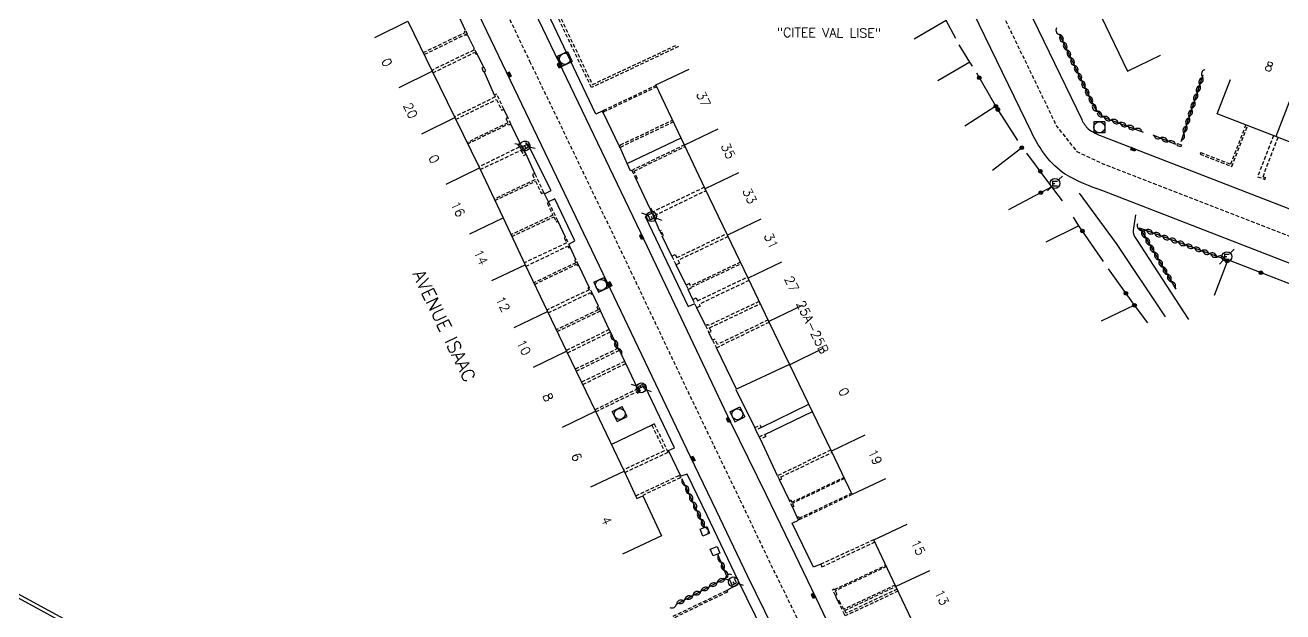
# Model space of a CAD drawing. Header units: millimetres. Extents: x 126999 to 128001, y 153000 to 154000.
# Drawn here: x 127508.1 to 127678.6, y 153660.1 to 153739.6 of the extents above; entities that cross this region are included whole.
import ezdxf
from ezdxf.enums import TextEntityAlignment as Align

# ---------------------------------------------------------------- set-up
doc = ezdxf.new("R2010")
doc.units = ezdxf.units.MM
doc.linetypes.add('DASHED', pattern=[0.75, 0.5, -0.25])
doc.layers.get('0').update_dxf_attribs({"linetype": 'CONTINUOUS'})
for name, color, linetype in [('W0001', 6, 'DASHED'), ('W0008', 7, 'CONTINUOUS'), ('W0100', 7, 'CONTINUOUS'), ('W0112', 1, 'DASHED'), ('W0310', 3, 'CONTINUOUS'), ('W0322', 7, 'CONTINUOUS'), ('W0334', 7, 'CONTINUOUS'), ('W0400', 7, 'CONTINUOUS'), ('W0420', 7, 'CONTINUOUS'), ('W0471', 7, 'CONTINUOUS'), ('W0984', 7, 'CONTINUOUS'), ('W0989', 7, 'CONTINUOUS'), ('W0991', 7, 'CONTINUOUS'), ('W1102', 7, 'CONTINUOUS')]:
    doc.layers.add(name, color=color, linetype=linetype)
doc.styles.get("Standard").update_dxf_attribs({"font": 'romans.shx', "width": 0.85})

# ---------------------------------------------------------------- blocks, each defined once
blk = doc.blocks.new('t310o')
at = {"color": 0, "linetype": 'Continuous'}
for centre, start, end in [((-0.5, 0.38), 216.8699, 323.1304), ((0.5, -0.37), 36.8699, 143.1303)]:
    blk.add_arc(centre, 0.625, start, end, dxfattribs=at)
blk = doc.blocks.new('t322o')
at = {"color": 0, "linetype": 'Continuous'}
for radius in [0.25, 0.15]:
    blk.add_circle((0, 0), radius, dxfattribs=at)
blk = doc.blocks.new('T400')
for p, q in [((-0.15, 0.3), (0.15, 0.3)), ((-0.15, -0.25), (-0.15, 0.3)), ((-0.15, 0.15), (0.15, 0.15)), ((-0.15, 0), (0.15, 0)), ((0.15, 0.3), (0.15, -0.25)), ((-0.15, -0.15), (0.15, -0.15)), ((-0.15, -0.25), (-0.15, -0.3)), ((-0.15, -0.3), (0.15, -0.3)), ((0.15, -0.3), (0.15, -0.25))]:
    blk.add_line(p, q)
blk = doc.blocks.new('T420')
for p, q in [((0.75, 0.75), (-0.75, 0.75)), ((-0.75, 0.75), (-0.75, -0.75)), ((0.75, 0.75), (0.75, -0.75)), ((0.75, -0.75), (-0.75, -0.75))]:
    blk.add_line(p, q)
blk.add_ellipse((0, 0), major_axis=(-0.53, 0.53), ratio=1, start_param=3.926991, end_param=10.210176)
blk = doc.blocks.new('T471')
for p, q in [((-0.333334, 0.333334), (-0.333334, -0.333334)), ((-0.333334, 0.333334), (0.333334, 0.333334)), ((-0.333334, 0), (0, 0)), ((0.500001, 0.500001), (1.000002, 1.000002)), ((-0.500001, -0.500001), (-1.000002, -1.000002)), ((-0.333334, -0.333334), (0.333334, -0.333334))]:
    blk.add_line(p, q)
blk.add_ellipse((0, 0), major_axis=(0.471405, 0.471405), ratio=1, start_param=5.4977871438, end_param=11.780972451)
blk = doc.blocks.new('t112o')
at = {"color": 0, "linetype": 'Continuous'}
for p, q in [((-0.5, 0.5), (0.5, 0.5)), ((-0.5, -0.5), (-0.5, 0.5)), ((0.5, 0.5), (0.5, -0.5)), ((0.5, -0.5), (-0.5, -0.5))]:
    blk.add_line(p, q, dxfattribs=at)

msp = doc.modelspace()

# ---------------------------------------------------------------- linework, layer by layer
at = {"layer": 'W0001'}
msp.add_lwpolyline([(127487.19, 153864.04, -0.050532), (127504.6, 153851.83, -0.026379), (127517.42, 153839.92, -0.009585), (127523.99, 153832.82, -0.026336), (127537.86, 153813.58, -0.024054), (127545.4, 153799.54), (127550.61, 153788.72), (127558.7, 153771.84), (127563.75, 153761.35), (127576.49, 153734.73), (127590.18, 153706.25), (127601.44, 153682.59), (127605, 153675.25), (127609.2, 153666.44), (127613.87, 153656.87), (127622.07, 153639.81, -0.013217), (127622.32, 153639.21), (127622.76, 153638.28), (127644.3, 153593.5), (127644.49, 153593.09, 0.0741), (127655.11, 153574.58, 0.0741)], format="xyb", dxfattribs=at)
at = {"layer": 'W0001', "flags": 128}
msp.add_lwpolyline([(127617.12, 153789.51), (127622.68, 153778.07), (127635.11, 153752.42), (127647.93, 153725.91), (127650.65, 153722.47), (127654.2, 153720.82), (127746.68, 153684.94), (127802.85, 153663.11), (127815.45, 153661.43), (127830.51, 153658.79), (127853.48, 153649.95), (127853.48, 153649.95)], dxfattribs=at)
at = {"layer": 'W0008'}
for points in [[(127610.72, 153655.35), (127606.04, 153664.92), (127601.84, 153673.73), (127598.28, 153681.08), (127587.02, 153704.74), (127573.34, 153733.22), (127560.59, 153759.84), (127555.55, 153770.33), (127547.46, 153787.2), (127542.25, 153798.03, 0.023982), (127534.88, 153811.73, 0.027362), (127520.66, 153831.38, 0.00849), (127514.91, 153837.48, 0.02643), (127502.34, 153849.16, 0.050593), (127485.45, 153860.96)], [(127672.71, 153572.2), (127657.05, 153580.68), (127656.44, 153581.63, -0.067504), (127653.13, 153584.99, -0.083951), (127649.72, 153590.29), (127647.45, 153595.02), (127625.92, 153639.79), (127615.32, 153661.92), (127612.47, 153667.83), (127608.57, 153675.95), (127603.76, 153685.75), (127591.55, 153711.44), (127580.46, 153734.63), (127574.99, 153746.09), (127574.76, 153747.4), (127574.42, 153747.4, -0.201854), (127576.1, 153752.14, -0.107409), (127578.53, 153753.86), (127585.98, 153757.44), (127587.8, 153758.32)]]:
    msp.add_lwpolyline(points, format="xyb", dxfattribs=at)
at = {"layer": 'W0008', "flags": 128}
for points in [[(127790.81, 153762.8), (127705.74, 153795.89), (127695.41, 153799.92), (127674.89, 153807.86, 0.1063), (127670.63, 153808.81, 0.0992), (127667.19, 153807.71), (127664.47, 153806.34), (127663.09, 153802.98), (127661.11, 153798.53), (127634.16, 153785.52), (127626.59, 153788.38), (127624.73, 153787.48, 0.2334), (127623.42, 153785.67, 0.152), (127623.89, 153783.48), (127634.37, 153761.89), (127651.32, 153726.82, 0.094), (127652.21, 153725.56, 0.0914), (127654.21, 153724.51), (127719.01, 153699.38), (127721.91, 153698.22), (127803.59, 153666.51, 0.0758)], [(127774.34, 153670.5), (127654.2, 153717.13, -0.0539), (127649.1, 153719.38, -0.08), (127646.47, 153721.88, -0.0526), (127644.55, 153725), (127635.85, 153742.96), (127621.9, 153771.74, 0.2277), (127620.41, 153772.78, 0.1584), (127618.19, 153772.34), (127587.97, 153757.96), (127587.97, 153757.96)], [(127658.62, 153713.88), (127658.28, 153711.76, 0.1786), (127658.65, 153710.7), (127665.82, 153699.69), (127665.82, 153699.69)]]:
    msp.add_lwpolyline(points, format="xyb", dxfattribs=at)
msp.add_lwpolyline([(127662.67, 153700.04), (127656.03, 153710.01), (127651.02, 153716.82), (127651.02, 153716.82)], dxfattribs=at)
at = {"layer": 'W0008'}
msp.add_lwpolyline([(127450.15, 153692.79), (127476.87, 153678.35), (127501.75, 153664.88), (127522.79, 153653.42)], dxfattribs=at)
at = {"layer": 'W0100', "flags": 128}
for points in [[(127657.12, 153758.08), (127652.62, 153755.92), (127653.07, 153754.96), (127648.24, 153752.64), (127650.25, 153748.45), (127651.56, 153749.08), (127652.92, 153746.19), (127655.26, 153741.42), (127653.96, 153740.8), (127657.52, 153733.35), (127662.02, 153735.52), (127662.02, 153735.52)], [(127706.45, 153718.69), (127704.64, 153714.02), (127698.16, 153716.54), (127691.59, 153719.07), (127685.08, 153721.59), (127677.62, 153724.53), (127669.7, 153727.6), (127671.51, 153732.26), (127671.51, 153732.26)]]:
    msp.add_lwpolyline(points, dxfattribs=at)
at = {"layer": 'W0100'}
for points in [[(127555.5, 153737.95), (127560, 153740.13), (127563.29, 153733.35), (127566.36, 153727.07), (127569.68, 153720.24), (127572.89, 153713.46), (127575.87, 153707.09), (127578.91, 153700.77), (127581.5, 153695.39), (127585.44, 153687.27), (127589.31, 153679.14), (127591.04, 153675.42), (127591.84, 153675.79), (127594.38, 153670.35), (127589.06, 153667.86)], [(127624.72, 153678.11), (127620.21, 153675.96), (127617.41, 153681.84), (127611.75, 153693.57), (127608.91, 153699.42), (127606.11, 153705.29), (127603.32, 153711.14), (127600.3, 153717.43), (127597.49, 153723.35), (127593.6, 153731.51), (127598.11, 153733.66)], [(127637.76, 153650.76), (127633.25, 153648.59), (127629.56, 153656.26), (127626.15, 153663.48), (127623.16, 153669.83), (127627.68, 153671.96)]]:
    msp.add_lwpolyline(points, dxfattribs=at)
at = {"layer": 'W0112'}
for p, q in [((127671.53, 153720.77), (127673.59, 153726.08)), ((127671.67, 153720.45), (127673.82, 153725.99)), ((127677.33, 153724.63), (127675.17, 153719.06)), ((127675.9, 153719.06), (127677.96, 153724.39)), ((127664.25, 153723.3), (127664.76, 153723.13)), ((127664.33, 153723.54), (127664.84, 153723.37)), ((127667.45, 153722.35), (127671.53, 153720.77)), ((127667.36, 153722.12), (127671.67, 153720.45)), ((127675.17, 153719.06), (127676.17, 153718.7)), ((127675.41, 153718.98), (127675.4, 153718.97)), ((127675.9, 153719.06), (127676.25, 153718.93))]:
    msp.add_line(p, q, dxfattribs=at)
for points in [[(127596.67, 153736.7), (127584.86, 153731.15), (127579.19, 153743.03), (127579.47, 153743.16), (127585, 153731.55), (127596.54, 153736.97)], [(127563.39, 153733.15), (127569.07, 153735.93), (127569.19, 153735.69), (127569.35, 153735.77), (127569.03, 153736.39), (127568.87, 153736.31), (127568.92, 153736.23), (127563.23, 153733.47)], [(127593.72, 153731.26), (127586.63, 153727.88), (127586.44, 153727.76), (127586.33, 153727.95), (127586.52, 153728.06), (127593.63, 153731.45)], [(127566.47, 153726.84), (127572, 153729.53), (127572.7, 153728.08), (127572.99, 153728.22), (127572, 153730.27), (127571.71, 153730.13), (127571.83, 153729.87), (127566.31, 153727.17)], [(127568.09, 153723.51), (127573.61, 153726.2), (127573.67, 153726.07), (127573.96, 153726.2), (127573.55, 153727.08), (127573.26, 153726.95), (127573.53, 153726.37), (127568.01, 153723.68)], [(127596, 153726.48), (127588.94, 153723.12), (127588.75, 153723.01), (127588.61, 153723.26), (127588.8, 153723.37), (127595.87, 153726.74)], [(127673.59, 153726.08), (127673.82, 153725.99)], [(127677.33, 153724.63), (127677.96, 153724.39)], [(127569.78, 153720.03), (127575.31, 153722.65), (127575.69, 153721.94), (127576, 153722.11), (127575.2, 153723.58), (127574.89, 153723.41), (127575.08, 153723.06), (127569.61, 153720.39)], [(127597.49, 153723.36), (127590.34, 153719.92), (127590.91, 153718.73), (127591.11, 153718.82), (127590.64, 153719.82), (127597.58, 153723.16)], [(127664.25, 153723.3), (127664.33, 153723.54)], [(127664.84, 153723.37), (127664.76, 153723.13)], [(127667.45, 153722.35), (127667.36, 153722.12)], [(127571.77, 153715.83), (127577.3, 153718.44), (127578.09, 153716.76), (127578.41, 153716.91), (127577.19, 153719.51), (127576.87, 153719.36), (127577.21, 153718.63), (127571.68, 153716.01)], [(127676.17, 153718.7), (127676.25, 153718.93)], [(127600.21, 153717.62), (127593.19, 153714.29), (127592.98, 153714.76), (127592.82, 153714.68), (127593.41, 153713.37), (127593.57, 153713.44), (127593.4, 153713.81), (127600.42, 153717.18)], [(127574.06, 153710.95), (127579.76, 153713.62), (127580.08, 153712.95), (127580.3, 153713.06), (127579.09, 153715.57), (127578.86, 153715.46), (127579.65, 153713.84), (127573.96, 153711.18)], [(127575.96, 153706.91), (127581.69, 153709.66), (127581.81, 153709.4), (127582, 153709.49), (127581.36, 153710.85), (127581.18, 153710.77), (127581.5, 153710.07), (127575.74, 153707.37)], [(127603.42, 153710.94), (127596.62, 153707.71), (127596.81, 153707.35), (127596.36, 153707.12), (127595.77, 153708.28), (127596.21, 153708.51), (127596.43, 153708.08), (127603.23, 153711.35)], [(127577.14, 153704.46), (127582.83, 153707.19), (127582.92, 153707), (127583.1, 153707.09), (127582.76, 153707.82), (127582.58, 153707.73), (127582.74, 153707.39), (127577.04, 153704.66)], [(127605.07, 153707.47), (127598.31, 153704.25), (127598.16, 153704.56), (127597.71, 153704.35), (127597.98, 153703.78), (127598.43, 153703.99), (127598.39, 153704.06), (127605.16, 153707.28)], [(127606.25, 153705), (127599.48, 153701.77), (127599.61, 153701.5), (127599.16, 153701.28), (127598.61, 153702.41), (127599.06, 153702.63), (127599.26, 153702.22), (127606.03, 153705.46)], [(127579, 153700.59), (127584.74, 153703.35), (127584.85, 153703.15), (127585.02, 153703.24), (127584.57, 153704.09), (127584.39, 153703.99), (127584.54, 153703.73), (127578.81, 153700.98)], [(127607.61, 153702.14), (127600.73, 153698.88), (127600.66, 153699.02), (127600.35, 153698.88), (127600.78, 153697.95), (127601.09, 153698.09), (127600.87, 153698.57), (127607.76, 153701.83)], [(127580.21, 153698.07), (127586.1, 153700.88), (127585.83, 153701.51), (127585.61, 153701.41), (127585.78, 153701), (127580.1, 153698.29)], [(127581.61, 153695.18), (127587.45, 153698.01), (127587.29, 153698.33), (127581.45, 153695.5)], [(127608.81, 153699.64), (127601.95, 153696.3), (127601.59, 153697.02), (127601.3, 153696.88), (127601.8, 153695.86), (127608.95, 153699.34)], [(127582.81, 153692.69), (127588.65, 153695.53), (127588.5, 153695.78), (127582.68, 153692.96)], [(127583.69, 153690.89), (127589.52, 153693.72), (127589.39, 153694.02), (127583.54, 153691.19)], [(127585.48, 153687.19), (127591.03, 153689.92), (127591.13, 153689.72), (127591.39, 153689.85), (127591.15, 153690.31), (127585.36, 153687.45)], [(127589.39, 153678.96), (127595.27, 153681.69), (127593.42, 153685.54), (127593.06, 153685.37), (127594.74, 153681.88), (127589.22, 153679.32)], [(127617.33, 153681.99), (127610.1, 153678.51), (127610.36, 153677.94), (127610.68, 153678.08), (127610.56, 153678.34), (127617.48, 153681.68)], [(127590.87, 153675.8), (127596.8, 153678.57), (127596.95, 153678.24), (127591.82, 153675.85)], [(127619.17, 153678.14), (127612.12, 153674.76), (127612.31, 153674.36), (127612.13, 153674.27), (127611.71, 153675.14), (127611.89, 153675.22), (127612.04, 153674.92), (127619.1, 153678.29)], [(127620.21, 153675.96), (127612.95, 153672.49), (127612.76, 153672.89), (127612.94, 153672.97), (127613.04, 153672.76), (127620.12, 153676.14)], [(127623.16, 153669.83), (127615.94, 153666.5), (127616.09, 153666.14), (127623.3, 153669.53)], [(127624.87, 153666.19), (127617.9, 153662.91), (127618.15, 153662.39), (127617.94, 153662.29), (127617.54, 153663.05), (127617.75, 153663.18), (127617.81, 153663.09), (127624.78, 153666.37)], [(127595.96, 153659.46), (127603.21, 153662.97), (127603.32, 153662.74), (127596.07, 153659.24)], [(127626.05, 153663.68), (127619.06, 153660.39), (127618.45, 153661.61), (127618.27, 153661.52), (127618.97, 153660.12)], [(127626.43, 153662.87), (127619.27, 153659.5), (127618.97, 153660.12)], [(127626.31, 153663.13), (127619.4, 153659.87), (127619.22, 153660.24), (127626.14, 153663.5)]]:
    msp.add_lwpolyline(points, dxfattribs=at)
at = {"layer": 'W0112', "flags": 128}
msp.add_lwpolyline([(127562.06, 153735.88), (127567.73, 153738.63), (127567.64, 153738.82), (127567.81, 153738.9), (127568.08, 153738.3), (127567.92, 153738.22), (127567.86, 153738.36), (127562.2, 153735.61)], dxfattribs=at)
at = {"layer": 'W0112'}
for points in [[(127570, 153733.77), (127570.24, 153733.26), (127570.53, 153733.4), (127570.29, 153733.91)], [(127594.15, 153711.69), (127594.47, 153711.01), (127594.62, 153711.08), (127594.31, 153711.77)], [(127607.14, 153684.72), (127607, 153685.04), (127607.74, 153685.37), (127607.88, 153685.05)], [(127607.77, 153683.45), (127607.61, 153683.77), (127608.33, 153684.15), (127608.5, 153683.84)]]:
    msp.add_lwpolyline(points, close=True, dxfattribs=at)
at = {"layer": 'W0310', "flags": 128}
msp.add_lwpolyline([(127648.28, 153738.43), (127652.96, 153728.62, 0.187), (127654.97, 153726.86), (127659.65, 153725.11), (127659.65, 153725.11)], format="xyb", dxfattribs=at)
for points in [[(127664.81, 153723.84), (127667.77, 153732.86), (127667.77, 153732.86)], [(127660.95, 153724.73), (127664.02, 153723.47), (127664.02, 153723.47)], [(127670.55, 153707.94), (127659.22, 153712.08), (127660.02, 153710.72), (127664.08, 153703.83), (127664.08, 153703.83)]]:
    msp.add_lwpolyline(points, dxfattribs=at)
at = {"layer": 'W0310'}
for points in [[(127588.5, 153695.78), (127587.45, 153698.01)], [(127600.24, 153671.51), (127597.23, 153677.97)], [(127596.4, 153661.11), (127603.28, 153664.75), (127602, 153667.89)]]:
    msp.add_lwpolyline(points, dxfattribs=at)
at = {"layer": 'W0322', "flags": 128}
for points in [[(127634.26, 153737.82), (127632.94, 153740.24), (127628.61, 153737.73), (127628.61, 153737.73)], [(127636.51, 153734.06), (127636.15, 153734.6), (127634.72, 153736.95), (127634.72, 153736.95)], [(127636.15, 153734.6), (127631.83, 153732.08), (127631.83, 153732.08)], [(127642.68, 153723.96), (127639.69, 153728.61), (127637.09, 153733.09), (127637.09, 153733.09)], [(127639.69, 153728.61), (127635.49, 153725.9), (127635.49, 153725.9)], [(127643.19, 153722.98), (127639.24, 153719.92), (127639.24, 153719.92)], [(127648.7, 153715.79), (127647.29, 153717.7), (127643.89, 153722.26), (127643.89, 153722.26)], [(127647.29, 153717.7), (127641.39, 153714.56), (127641.39, 153714.56)], [(127650.93, 153712.39), (127646.46, 153710.16), (127646.46, 153710.16)], [(127654.27, 153707.58), (127650.93, 153712.39), (127650.22, 153713.59), (127650.22, 153713.59)], [(127693.46, 153699.1), (127671.12, 153707.78), (127669.27, 153702.95), (127669.27, 153702.95)], [(127660.3, 153699.26), (127658.48, 153701.63), (127654.95, 153706.56), (127654.95, 153706.56)], [(127658.48, 153701.63), (127653.97, 153699.47), (127653.97, 153699.47)]]:
    msp.add_lwpolyline(points, dxfattribs=at)
at = {"layer": 'W0334'}
for points in [[(127586.33, 153727.95), (127585.47, 153727.56), (127578.49, 153742.19), (127579.36, 153742.69)], [(127567.81, 153738.9), (127566.13, 153742.5)], [(127569.03, 153736.39), (127568.08, 153738.3)], [(127570.29, 153733.91), (127569.35, 153735.77)], [(127571.71, 153730.12), (127570.34, 153733.31)], [(127573.55, 153727.08), (127572.99, 153728.22)], [(127588.61, 153723.26), (127586.44, 153727.76)], [(127575.2, 153723.58), (127573.96, 153726.2)], [(127589.7, 153720.83), (127597.02, 153724.33)], [(127578.5, 153716.73), (127579.4, 153717.17), (127576.25, 153723.48), (127575.47, 153723.09)], [(127590.34, 153719.92), (127590.16, 153719.85), (127589.7, 153720.83), (127588.75, 153723.01)], [(127577.19, 153719.51), (127576, 153722.11)], [(127592.82, 153714.68), (127590.91, 153718.73)], [(127579.09, 153715.57), (127578.41, 153716.91)], [(127581.79, 153709.92), (127582.62, 153710.34), (127579.91, 153716.06), (127579.06, 153715.63)], [(127593.08, 153714.11), (127592.15, 153713.65), (127597.99, 153701.44), (127598.88, 153701.87)], [(127581.36, 153710.85), (127580.3, 153713.06)], [(127594.15, 153711.69), (127593.41, 153713.37)], [(127595.77, 153708.28), (127594.47, 153711.01)], [(127582.76, 153707.82), (127582, 153709.49)], [(127584.57, 153704.09), (127583.1, 153707.09)], [(127597.71, 153704.35), (127596.36, 153707.12)], [(127598.61, 153702.41), (127597.98, 153703.78)], [(127585.83, 153701.51), (127585.02, 153703.24)], [(127587.29, 153698.33), (127586.1, 153700.88)], [(127600.35, 153698.88), (127599.16, 153701.28)], [(127601.3, 153696.88), (127600.78, 153697.95)], [(127589.39, 153694.02), (127588.65, 153695.53)], [(127607, 153685.04), (127604.5, 153690.18), (127604.54, 153690.24), (127601.8, 153695.86)], [(127450.39, 153693.23), (127477.1, 153678.79), (127501.98, 153665.32), (127523.03, 153653.86), (127534.67, 153647.55), (127548.56, 153640.03), (127574.12, 153626.2), (127592.98, 153615.93), (127593.82, 153615.53), (127594.29, 153615.35)], [(127618.09, 153640.02), (127616.77, 153639.47), (127609.44, 153654.73), (127604.76, 153664.3), (127600.56, 153673.11), (127597.83, 153678.74), (127597, 153678.44), (127595.32, 153681.91), (127596.13, 153682.29), (127592.12, 153690.71), (127591.15, 153690.31), (127589.52, 153693.72)], [(127611.73, 153693.6), (127604.54, 153690.24)], [(127607.87, 153685.07), (127614.33, 153688.21)], [(127608.36, 153684.1), (127614.82, 153687.2)], [(127593.07, 153685.35), (127587.6, 153682.74)], [(127607.61, 153683.77), (127607.14, 153684.72)], [(127610.1, 153678.51), (127607.77, 153683.45)], [(127611.71, 153675.14), (127610.36, 153677.94)], [(127612.76, 153672.89), (127612.13, 153674.27)], [(127615.94, 153666.5), (127614.98, 153666.1), (127612.07, 153672.06), (127612.95, 153672.49)], [(127604.91, 153663.88), (127603.2, 153662.96)], [(127618.27, 153661.52), (127617.94, 153662.29)]]:
    msp.add_lwpolyline(points, dxfattribs=at)
at = {"layer": 'W1102'}
for points in [[(127558.8, 153731.16), (127563.29, 153733.35)], [(127561.86, 153724.88), (127566.36, 153727.07)], [(127602.01, 153725.49), (127597.49, 153723.35)], [(127565.19, 153718.05), (127569.68, 153720.24)], [(127604.8, 153719.6), (127600.3, 153717.43)], [(127568.37, 153711.32), (127572.89, 153713.46)], [(127607.84, 153713.29), (127603.32, 153711.14)], [(127571.35, 153704.97), (127575.87, 153707.09)], [(127610.62, 153707.45), (127606.11, 153705.29)], [(127574.41, 153698.6), (127578.91, 153700.77)], [(127613.41, 153701.6), (127608.91, 153699.42)], [(127577, 153693.22), (127581.5, 153695.39)], [(127616.25, 153695.74), (127611.75, 153693.57)], [(127580.95, 153685.08), (127585.44, 153687.27)], [(127621.92, 153683.99), (127617.41, 153681.84)], [(127584.79, 153676.99), (127589.31, 153679.14)], [(127630.67, 153665.62), (127626.15, 153663.48)]]:
    msp.add_lwpolyline(points, dxfattribs=at)
at = {"layer": 'W1102', "flags": 128}
msp.add_lwpolyline([(127681.24, 153733.85), (127677.62, 153724.53), (127677.62, 153724.53)], dxfattribs=at)

# ---------------------------------------------------------------- block references
at = {"layer": 'W0112', "rotation": 112.171149557963}
for p in [(127600.24, 153670.98), (127601.62, 153668.28)]:
    msp.add_blockref('t112o', p, dxfattribs=at)
at = {"layer": 'W0310'}
for p, rotation in [((127648.33, 153738.32), 295.4979908945282), ((127648.83, 153737.28), 295.4979908945282), ((127649.33, 153736.23), 295.4979908945282), ((127649.83, 153735.19), 295.4979908945282), ((127650.32, 153734.15), 295.4979908945282), ((127650.82, 153733.11), 295.4979908945282), ((127651.32, 153732.06), 295.4979908945282), ((127667.33, 153731.52), 71.8390327295816), ((127667.69, 153732.62), 71.8390327295816), ((127651.81, 153731.02), 295.4979908945282), ((127652.31, 153729.98), 295.4979908945282), ((127666.97, 153730.43), 71.8390327295816), ((127652.81, 153728.94), 295.4979908945282), ((127666.25, 153728.23), 71.8390327295816), ((127666.61, 153729.33), 71.8390327295816), ((127653.41, 153727.95), 310.1606096037088), ((127654.28, 153727.2), 328.0455950744407), ((127655.33, 153726.73), 339.440336006616), ((127665.89, 153727.13), 71.8390327295816), ((127656.41, 153726.32), 339.440336006616), ((127657.49, 153725.92), 339.440336006616), ((127658.57, 153725.51), 339.440336006616), ((127665.17, 153724.94), 71.8390327295816), ((127665.53, 153726.04), 71.8390327295816), ((127662.02, 153724.29), 337.7455243094582), ((127663.09, 153723.85), 337.7455243094582), ((127659.39, 153711.79), 300.5037423464919), ((127659.99, 153711.8), 159.9318965831515), ((127661.08, 153711.4), 159.9318965831515), ((127659.98, 153710.79), 300.5037423464919), ((127660.56, 153709.8), 300.5052349986353), ((127662.16, 153711), 159.9318965831515), ((127663.25, 153710.61), 159.9318965831515), ((127664.33, 153710.21), 159.9318965831515), ((127665.42, 153709.81), 159.9318965831515), ((127661.15, 153708.8), 300.5052349986353), ((127661.74, 153707.81), 300.5052349986353), ((127666.5, 153709.42), 159.9318965831515), ((127667.59, 153709.02), 159.9318965831515), ((127668.67, 153708.63), 159.9318965831515), ((127669.76, 153708.23), 159.9318965831515), ((127662.32, 153706.81), 300.5052349986353), ((127662.91, 153705.82), 300.5052349986353), ((127663.5, 153704.82), 300.5052349986353), ((127587.97, 153696.91), 115.059254368099), ((127588.5, 153695.78), 115.059254368099), ((127597.6, 153677.17), 114.965253396126), ((127598.13, 153676.04), 114.965253396126), ((127598.66, 153674.91), 114.965253396126), ((127599.19, 153673.77), 114.965253396126), ((127599.71, 153672.64), 114.965253396126), ((127600.24, 153671.51), 114.965253396126), ((127602.45, 153666.8), 112.171149557963), ((127602.92, 153665.64), 112.171149557963), ((127601.92, 153664.03), 27.8902311656817), ((127603.03, 153664.62), 27.8902311656817), ((127598.61, 153662.28), 27.8902311656817), ((127599.71, 153662.86), 27.8902311656817), ((127600.82, 153663.45), 27.8902311656817), ((127596.4, 153661.11), 27.8902311656817), ((127597.5, 153661.69), 27.8902311656817)]:
    msp.add_blockref('t310o', p, dxfattribs=dict(at, rotation=rotation))
at = {"layer": 'W0322'}
for p, rotation in [((127637.44, 153732.48), 120.1276248549702), ((127639.69, 153728.61), 212.743557289228), ((127639.97, 153728.17), 122.7439582740088), ((127643.19, 153722.98), 217.8052343293811), ((127645.72, 153719.8), 126.7079067183854), ((127645.8, 153716.91), 208.0499589292877), ((127651.42, 153711.69), 124.7911729658003), ((127671.06, 153707.62), 249.0541697770839), ((127675.62, 153706.03), 158.7537652302428), ((127657.31, 153703.26), 125.5932254489483), ((127658.48, 153701.63), 205.5943940000285)]:
    msp.add_blockref('t322o', p, dxfattribs=dict(at, rotation=rotation))
at = {"layer": 'W0400'}
for p, rotation in [((127580.49, 153734.12), 205.546887931426), ((127573.73, 153732.89), 205.664953708049), ((127573.74, 153732.88), 205.664953708049), ((127658.28, 153722.77), 248.7804), ((127591.65, 153710.88), 205.437385668942), ((127587.36, 153704.45), 205.460327775885), ((127603.43, 153686.05), 206.10504712576), ((127598.64, 153680.8), 205.826046992525), ((127614.92, 153662.22), 205.592472243056)]:
    msp.add_blockref('T400', p, dxfattribs=dict(at, rotation=rotation))
at = {"layer": 'W0420'}
for p, rotation in [((127581.27, 153735.04), 115.4603277758849), ((127586.18, 153704.38), 115.4603277758849), ((127588.7, 153686.88), 206.274936402985), ((127604.64, 153686.84), 116.10504712576)]:
    msp.add_blockref('T420', p, dxfattribs=dict(at, rotation=rotation))
msp.add_blockref('T420', (127653.72, 153725.75), dxfattribs=at)
at = {"layer": 'W0471'}
for p, rotation in [((127575.86, 153723.22), 122.739838364303), ((127593.02, 153713.65), 115.488069222799), ((127591.63, 153690.42), 295.70912018898), ((127604.1, 153664.13), 115.752502128966)]:
    msp.add_blockref('T471', p, dxfattribs=dict(at, rotation=rotation))
for p in [(127647.7, 153718.14), (127671, 153708.22)]:
    msp.add_blockref('T471', p, dxfattribs=at)

# ---------------------------------------------------------------- texts
at = {"layer": 'W0984'}
msp.add_text('"CITEE VAL LISE"', height=1.25, rotation=359.6423, dxfattribs=at).set_placement((127617.06, 153738.58), align=Align.MIDDLE)
at = {"layer": 'W0989'}
msp.add_text('AVENUE ISAAC', height=1.75, rotation=295.6485, dxfattribs=at).set_placement((127564.91, 153698.83), align=Align.MIDDLE)
at = {"layer": 'W0991'}
for s, rotation, p in [('0', 295.8917, (127557.15, 153734.56)), ('8', 338.81, (127676.73, 153733.99)), ('20', 295.9976, (127560.33, 153728.02)), ('37', 295.488, (127600.06, 153729.58)), ('35', 295.3708, (127603.4, 153722.55)), ('0', 295.9732, (127563.53, 153721.46)), ('33', 295.7011, (127606.32, 153716.45)), ('16', 295.3125, (127566.78, 153714.68)), ('31', 295.4312, (127609.23, 153710.37)), ('14', 295.0953, (127569.86, 153708.14)), ('27', 295.5347, (127612.01, 153704.52)), ('12', 295.673, (127572.88, 153701.78)), ('25A-25B', 295.8698, (127614.83, 153698.67)), ('10', 295.7091, (127575.7, 153695.91)), ('0', 295.7559, (127619.09, 153689.87)), ('8', 295.8933, (127578.97, 153689.15)), ('6', 295.4138, (127582.87, 153681.04)), ('19', 295.468, (127623.32, 153681.05)), ('4', 295.0326, (127586.92, 153672.43)), ('15', 295.2019, (127629.17, 153668.79)), ('13', 295.3271, (127632.37, 153662.02))]:
    msp.add_text(s, height=1.25, rotation=rotation, dxfattribs=at).set_placement(p, align=Align.MIDDLE)

doc.saveas('drawing.dxf')
